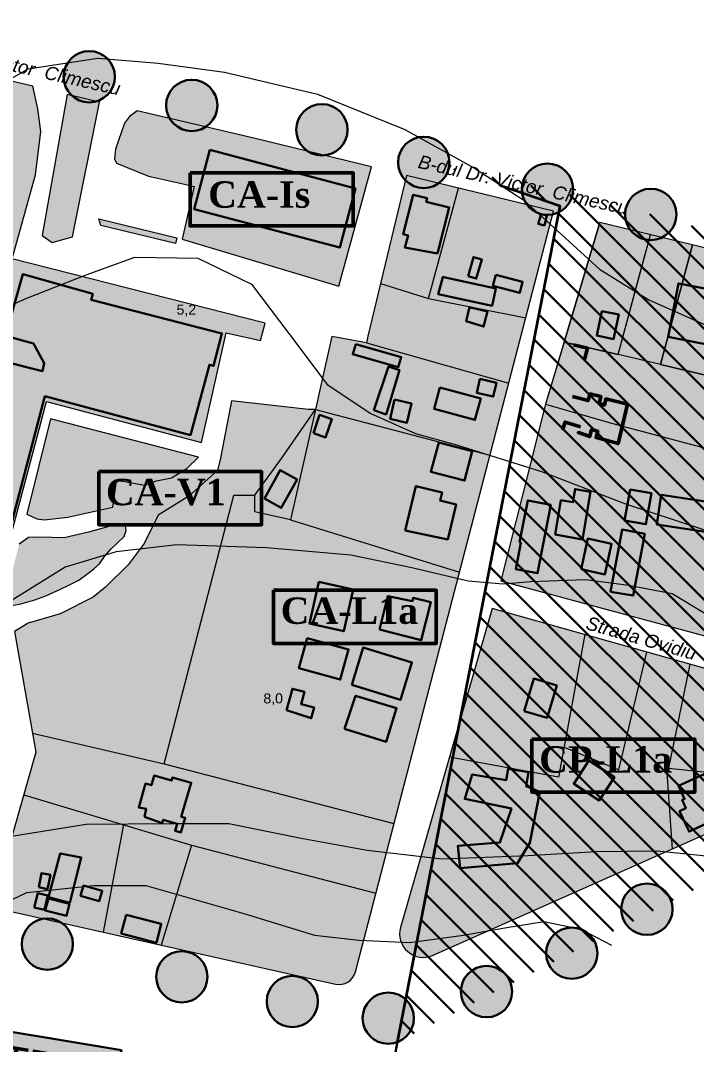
# Model space of a CAD drawing. Header units: metres. Extents: x 788350 to 1587352, y 289212 to 580595.
# Drawn here: x 789042.9 to 789244.3, y 289517.9 to 289823.1 of the extents above; entities that cross this region are included whole.
import ezdxf

# ---------------------------------------------------------------- set-up
doc = ezdxf.new("R2010")
doc.units = ezdxf.units.M
doc.header["$LTSCALE"] = 0.5
doc.linetypes.add('ACAD_ISO02W100', pattern=[15, 12, -3])
doc.layers.get('0').update_dxf_attribs({"linetype": 'CONTINUOUS'})
for name, color, linetype in [('cladiri', 18, 'CONTINUOUS'), ('curbe  de nivelI', 7, 'CONTINUOUS'), ('denumire strazi', 3, 'CONTINUOUS'), ('INDICATOR', 7, 'CONTINUOUS'), ('institutii publice servicii', 20, 'CONTINUOUS'), ('Legenda', 7, 'CONTINUOUS'), ('locuinte si functiuni complementare', 51, 'CONTINUOUS'), ('natura 2000', 7, 'CONTINUOUS'), ('spatii verzi', 90, 'CONTINUOUS'), ('strazi', 7, 'CONTINUOUS'), ('UTR-uri', 7, 'CONTINUOUS')]:
    doc.layers.add(name, color=color, linetype=linetype)
for name, color, linetype, lineweight in [('cote de nivel', 1, 'CONTINUOUS', 211), ('Limite proprietati', 7, 'CONTINUOUS', 5), ('spa_23nov', 233, 'CONTINUOUS', 0)]:
    doc.layers.add(name, color=color, linetype=linetype, lineweight=lineweight)
doc.styles.add('arial', font='arial.ttf')
doc.styles.add('ARIAL_ITALIC', font='ariali.ttf')
doc.styles.add('WMF-Arial0', font='arial.ttf')
doc.styles.add('WMF-Times New Roman1', font='timesbd.ttf')

msp = doc.modelspace()

# ---------------------------------------------------------------- hatches: boundary and pattern name
at = {"lineweight": 80}
for points in [[(789071.03, 289806.36, 1), (789055.75, 289806.36, 1)], [(789101.55, 289797.82, 1), (789086.27, 289797.82, 1)], [(789140.33, 289790.56, 1), (789125.05, 289790.56, 1)], [(789170.67, 289780.83, 1), (789155.39, 289780.83, 1)], [(789207.51, 289772.83, 1), (789192.23, 289772.83, 1)], [(789238.3, 289765.33, 1), (789223.02, 289765.33, 1)], [(789237.14, 289558.25, 1), (789221.87, 289558.25, 1)], [(789058.53, 289547.86, 1), (789043.25, 289547.86, 1)], [(789214.76, 289545.15, 1), (789199.48, 289545.15, 1)], [(789098.6, 289538.12, 1), (789083.32, 289538.12, 1)], [(789189.37, 289533.7, 1), (789174.09, 289533.7, 1)], [(789131.51, 289530.76, 1), (789116.24, 289530.76, 1)], [(789160.1, 289525.78, 1), (789144.82, 289525.78, 1)]]:
    msp.add_hatch(color=1, dxfattribs=at).paths.add_polyline_path(points)
at = {"layer": 'cladiri', "lineweight": 30}
h = msp.add_hatch(color=256, dxfattribs=at)
h.paths.add_polyline_path([(789154.91, 289618.13), (789142.72, 289621.88), (789139.45, 289612), (789151.84, 289608.18)])
h.paths.add_polyline_path([(789127.47, 289623), (789123.9, 289623.96), (789122.18, 289617.55), (789129.49, 289615.15), (789130.35, 289618.35), (789126.5, 289619.38)])
h.paths.add_polyline_path([(789140.62, 289635.68), (789128.28, 289639.07), (789125.82, 289630.1), (789138.15, 289626.71)])
h.paths.add_polyline_path([(789159.52, 289631.82), (789145, 289636.24), (789141.61, 289625.08), (789156.13, 289620.66)])
h.paths.add_polyline_path([(789141.98, 289653.57), (789131.74, 289655.85), (789128.96, 289643.36), (789139.2, 289641.08)])
h.paths.add_polyline_path([(789165.18, 289649.73), (789159.9, 289651.09), (789159.63, 289650.07), (789152.34, 289651.6), (789149.81, 289641.62), (789162.27, 289638.41)])
h.paths.add_polyline_path([(789125.27, 289686.31), (789120.21, 289689.11), (789115.54, 289680.65), (789120.6, 289677.86)])
h.paths.add_polyline_path([(789135.62, 289704.33), (789131.98, 289705.57), (789130.14, 289700.12), (789133.78, 289698.89)])
h.paths.add_polyline_path([(789172.65, 289678.89), (789167.89, 289680.02), (789168.47, 289682.47), (789160.66, 289684.33), (789157.53, 289671.11), (789170.19, 289668.49)])
h.paths.add_polyline_path([(789177.5, 289694.72), (789167.49, 289697.38), (789165.17, 289688.65), (789175.18, 289685.99)])
h.paths.add_polyline_path([(789159.35, 289709.02), (789154.34, 289710.17), (789153.02, 289704.41), (789158.02, 289703.26)])
h.paths.add_polyline_path([(789155.79, 289718.94), (789152.56, 289720.02), (789148.18, 289706.95), (789151.81, 289705.73)])
h.paths.add_polyline_path([(789156.32, 289722.81), (789142.75, 289726.69), (789141.88, 289723.66), (789155.45, 289719.77)])
h.paths.add_polyline_path([(789180, 289710.49), (789167.84, 289713.79), (789166.1, 289707.38), (789178.26, 289704.08)])
h.paths.add_polyline_path([(789184.66, 289715.18), (789179.76, 289716.28), (789178.84, 289712.14), (789183.74, 289711.04)])
h.paths.add_polyline_path([(789181.97, 289736.41), (789176.66, 289737.73), (789175.62, 289733.51), (789180.86, 289731.91)])
h.paths.add_polyline_path([(789184.5, 289743.24), (789168.72, 289746.64), (789167.37, 289741.54), (789183.39, 289738.09)])
h.paths.add_polyline_path([(789192.49, 289745.19), (789184.5, 289747.28), (789183.65, 289744.01), (789191.64, 289741.92)])
h.paths.add_polyline_path([(789199.74, 289764.97), (789197.97, 289765.44), (789197.14, 289762.51), (789198.96, 289762.03)])
h.paths.add_polyline_path([(789180.29, 289751.94), (789177.83, 289752.63), (789176.22, 289746.89), (789178.68, 289746.2)])
h.paths.add_polyline_path([(789170.63, 289767.35), (789163.76, 289769.12), (789164.02, 289770.15), (789159.91, 289771.21), (789156.87, 289759.43), (789158.35, 289759.05), (789157.43, 289755.5), (789167.11, 289753.69)])
h.paths.add_polyline_path([(789142.67, 289773.1), (789099.3, 289784.6), (789094.62, 289766.93), (789137.98, 289755.43)])
h = msp.add_hatch(color=256, dxfattribs=at)
h.paths.add_polyline_path([(788951.86, 289667.33), (788950.32, 289661.43), (788990.68, 289652.04), (788988.99, 289644.76), (788948.33, 289654.22), (788946.63, 289646.91), (789003.47, 289633.68), (789006.01, 289644.57), (788999.35, 289646.12), (789001.59, 289655.76)])
h.paths.add_polyline_path([(789050.16, 289711.14), (789093.53, 289699.49), (789099.18, 289720.5), (789100.41, 289720.17), (789102.92, 289729.84), (789064, 289739.92), (789064.44, 289741.64), (789043.63, 289747.53), (789038.44, 289729.18), (789046.81, 289726.82), (789050, 289720.96), (789049.41, 289718.62), (789037.2, 289721.67), (789019.6, 289659.97), (789035.81, 289656.92)])
h.paths.add_polyline_path([(788959.58, 289596.65), (788949.74, 289598.77), (788946.87, 289585.4), (788954.18, 289583.83), (788954.87, 289587.01), (788957.39, 289586.47)])
h.paths.add_polyline_path([(788951.88, 289602.68), (788951.09, 289599.03), (788958.2, 289597.5), (788958.99, 289601.16)])
h.paths.add_polyline_path([(788979.19, 289586.46), (788979.42, 289587.35), (788974.69, 289588.57), (788975.79, 289592.83), (788972.56, 289593.66), (788970.05, 289583.9), (788972.69, 289582.95), (788973.29, 289581.26), (788983.2, 289578.71), (788985.68, 289588.36), (788982.21, 289589.25), (788981.35, 289585.91)])
h.paths.add_polyline_path([(789000.78, 289584.4), (788986.81, 289587.35), (788985.53, 289581.31), (788986.53, 289581.12), (788985.18, 289574.2), (788995.66, 289572.15), (788996.69, 289577.06), (788999.12, 289576.54)])
h.paths.add_polyline_path([(789031.77, 289589.25), (789030.59, 289589.54), (789031.86, 289594.77), (789027.16, 289596.19), (789026.6, 289594.34), (789023.27, 289595.36), (789020.01, 289584.7), (789022.66, 289583.89), (789022.34, 289582.87), (789027.63, 289581.25), (789029.16, 289586.26), (789030.91, 289585.73)])
h.paths.add_polyline_path([(789024.67, 289574.15), (789014.52, 289576.83), (789013.77, 289573.54), (789011.93, 289573.94), (789010.93, 289569.3), (789016.01, 289567.71), (789015.61, 289566.12), (789019.01, 289565.36), (789019.32, 289566.79), (789024.55, 289565.62), (789026.01, 289569.62), (789023.64, 289570.25)])
h.paths.add_polyline_path([(789051.08, 289562.3), (789048.02, 289563.04), (789047, 289558.81), (789050.06, 289558.07)])
h.paths.add_polyline_path([(789051.79, 289568.49), (789049.19, 289569.02), (789048.33, 289564.78), (789050.93, 289564.25)])
h.paths.add_polyline_path([(789057.49, 289559.84), (789051.21, 289561.45), (789050.28, 289557.86), (789056.57, 289556.24)])
h.paths.add_polyline_path([(789061.01, 289573.67), (789054.72, 289574.89), (789051.28, 289561.82), (789057.55, 289560.17)])
h.paths.add_polyline_path([(789061.68, 289565.29), (789060.82, 289562.2), (789066.38, 289560.66), (789067.24, 289563.74)])
h.paths.add_polyline_path([(789084.85, 289553.89), (789074.4, 289556.63), (789072.93, 289551.03), (789083.38, 289548.28)])
h.paths.add_polyline_path([(789093.76, 289595.94), (789088.2, 289597.56), (789087.92, 289596.61), (789082.75, 289598.11), (789081.9, 289595.19), (789080.17, 289595.69), (789078.11, 289588.6), (789080.31, 289588.13), (789079.82, 289585.82), (789085.13, 289583.94), (789085.42, 289584.94), (789089.56, 289583.74), (789088.95, 289581.66), (789090.71, 289581.15), (789091.97, 289585.49), (789090.81, 289585.83)])
at = {"layer": 'cladiri', "linetype": 'ByBlock', "lineweight": 30}
for points in [[(789252.02, 289742.22), (789238.91, 289744.77), (789235.83, 289728.84), (789248.94, 289726.3)], [(789221.11, 289735.49), (789216.06, 289736.54), (789214.54, 289729.22), (789219.59, 289728.17)], [(789211.78, 289725.5), (789207.64, 289726.5), (789206.8, 289723), (789210.94, 289722.11)], [(789223.73, 289708.75), (789217.31, 289710.33), (789216.84, 289708.52), (789215.26, 289709.01), (789215.79, 289711.05), (789212.52, 289711.84), (789211.99, 289709.86), (789207.38, 289711.08), (789207.9, 289713.09), (789207.09, 289713.31), (789203.3, 289714.17), (789200.1, 289702.66), (789204.42, 289701.43), (789205.13, 289703.42), (789209.68, 289702.03), (789209.09, 289700.33), (789212.48, 289699.14), (789213.01, 289701.18), (789214.88, 289700.7), (789214.34, 289698.83), (789220.94, 289697.02)]]:
    msp.add_hatch(color=0, dxfattribs=at).paths.add_polyline_path(points)
h = msp.add_hatch(color=0, dxfattribs=at)
h.paths.add_polyline_path([(789200.86, 289678.75), (789194.01, 289680.08), (789191.59, 289667.67), (789191.96, 289667.44), (789190.44, 289659.64), (789196.89, 289658.38)])
h.paths.add_polyline_path([(789212.75, 289682.68), (789208.13, 289683.48), (789207.45, 289679.54), (789203.9, 289680.15), (789202.13, 289669.89), (789210.3, 289668.48)])
h.paths.add_polyline_path([(789218.99, 289667.2), (789211.92, 289668.76), (789209.9, 289659.58), (789216.98, 289658.03)])
h.paths.add_polyline_path([(789228.84, 289670.12), (789222.09, 289671.38), (789218.64, 289652.89), (789225.41, 289651.74)])
h.paths.add_polyline_path([(789230.83, 289682.28), (789224.47, 289683.38), (789222.87, 289674.09), (789229.22, 289672.99)])
h.paths.add_polyline_path([(789250.25, 289679.3), (789233.77, 289681.71), (789232.48, 289672.89), (789248.96, 289670.47)])
h = msp.add_hatch(color=0, dxfattribs=at)
h.dxf.hatch_style = 1
h.paths.add_polyline_path([(789202.66, 289624.93), (789195.78, 289626.98), (789192.9, 289617.31), (789199.77, 289615.25)])
h = msp.add_hatch(color=0, dxfattribs=at)
h.paths.add_polyline_path([(789197.65, 289593.26), (789193.56, 289594.92), (789194.23, 289599.13), (789188.13, 289600.1), (789187.6, 289596.76), (789177.44, 289598.38), (789175.24, 289591.15), (789189.12, 289588.25), (789185.74, 289578.11), (789173.15, 289577.14), (789173.85, 289570.47), (789190.96, 289571.98), (789194.66, 289578)])
h.paths.add_polyline_path([(789219.81, 289597.6), (789212.23, 289602.55), (789207.72, 289595.64), (789215.3, 289590.7)])
h.paths.add_polyline_path([(789250.91, 289589.14), (789246.54, 289598.53), (789238.96, 289595.01), (789240.75, 289591.15), (789240.02, 289590.81), (789241.14, 289588.4), (789239.23, 289587.51), (789242.08, 289581.38), (789248.39, 289584.31), (789247, 289587.32)])
h.paths.add_polyline_path([(789265.55, 289601.71), (789257.98, 289597.96), (789261.78, 289590.27), (789269.35, 289594.01)])
h.paths.add_polyline_path([(789253.67, 289617.35), (789247.81, 289617.99), (789246.66, 289607.41), (789252.52, 289606.77)])
h.paths.add_polyline_path([(789269.47, 289620.02), (789258.57, 289620.88), (789257.49, 289607.13), (789268.39, 289606.28)])
h.paths.add_polyline_path([(789281.54, 289618.21), (789272.77, 289618.96), (789271.65, 289605.71), (789280.42, 289604.97)])
at = {"layer": 'institutii publice servicii', "lineweight": 30}
h = msp.add_hatch(color=256, dxfattribs=at)
h.paths.add_polyline_path([(789147.48, 289779.5), (789112.37, 289788.05), (789077.69, 289796.2), (789075.33, 289794.54), (789073.89, 289792.49), (789071.23, 289784.82), (789070.92, 289781.93), (789071.53, 289780.56), (789081.03, 289776.76), (789091.75, 289774.33), (789092.95, 289774.06), (789094.62, 289773.68), (789091.05, 289757.92), (789137.69, 289743.97)])
h.paths.add_polyline_path([(789104.17, 289730.05), (789114.43, 289727.76), (789115.75, 289732.95), (789040.4, 289752.13), (789040.54, 289749.33), (789018.85, 289665.32), (789017.56, 289659.02), (789036.12, 289655.28), (789050.68, 289709.58), (789096.84, 289697.33)])
h.paths.add_polyline_path([(789006.86, 289660.4), (789005.03, 289664.15), (789004.28, 289667.99), (789003.44, 289671.4), (789003.44, 289674.32), (789003.36, 289679.4), (789007.78, 289679.4), (789008.13, 289673.85), (789010.62, 289661.14), (789010.98, 289659.95), (789011.75, 289658.77), (789012.93, 289656.87), (789013.94, 289655.16), (789015.18, 289653.5), (789016.78, 289651.84), (789018.79, 289650.36), (789021.16, 289649), (789023.83, 289648), (789026.44, 289647.64), (789029.22, 289647.4), (789031.59, 289647.64), (789035.08, 289647.94), (789038.81, 289648.47), (789042.96, 289649.24), (789047.17, 289650.48), (789050.42, 289651.61), (789054.81, 289653.62), (789057.53, 289654.92), (789060.31, 289656.34), (789062.92, 289658.35), (789064.76, 289659.66), (789066.42, 289661.2), (789067.96, 289663.33), (789069.85, 289665.52), (789071.69, 289667.35), (789073.76, 289669.3), (789074.41, 289671.08), (789074.23, 289672.56), (789073.58, 289673.09), (789070.62, 289672.68), (789066.71, 289671.61), (789063.16, 289670.67), (789055.93, 289668.95), (789048.53, 289669.13), (789045.27, 289669.01), (789042.51, 289667.08), (789039.33, 289654.41), (789036.12, 289655.28), (789017.56, 289659.02), (789018.85, 289665.32), (789013.16, 289675.53), (789011.54, 289694.72), (789007.02, 289718.11), (789028.11, 289713.78), (789031.9, 289732.22), (789015, 289735.69), (789031.23, 289798.34), (789005.67, 289804.19), (788992.84, 289748.12), (788950.7, 289757.77), (788922.27, 289763.96), (788915.47, 289762.6), (788912.06, 289760.41), (788907.16, 289734.67), (788937.83, 289728.17), (788926.77, 289675.98), (788927.35, 289674.06), (788931.77, 289673.29), (788935.72, 289674.73), (788946.63, 289720.58), (788949.76, 289719.89), (788939.91, 289675.14), (788951.66, 289672.34), (788945.57, 289646.87), (789013.51, 289630.68), (789021.46, 289633.13), (789025.12, 289634.21), (789027.79, 289636.04), (789029.21, 289639.88), (789027.96, 289641.63), (789023.21, 289643.21), (789015.53, 289648.07), (789013.03, 289650.24), (789011.36, 289651.99), (789009.53, 289654.07), (789008.19, 289657.16)])
at = {"layer": 'Legenda', "linetype": 'ByBlock', "lineweight": 50}
for color, points in [(10, [(789093.44, 289777.75), (789093.44, 289761.92), (789141.96, 289761.92), (789141.96, 289777.75)]), (70, [(789066.19, 289688.66), (789066.19, 289672.83), (789114.71, 289672.83), (789114.71, 289688.66)]), (51, [(789142.51, 289653.3), (789118.25, 289653.3), (789118.25, 289637.47), (789142.51, 289637.47)]), (51, [(789166.77, 289653.3), (789142.51, 289653.3), (789142.51, 289637.47), (789166.77, 289637.47)]), (51, [(789219.5, 289608.97), (789195.24, 289608.97), (789195.24, 289593.14), (789219.5, 289593.14)]), (51, [(789219.5, 289608.97), (789195.24, 289608.97), (789195.24, 289593.14), (789219.5, 289593.14)]), (51, [(789243.76, 289608.97), (789219.5, 289608.97), (789219.5, 289593.14), (789243.76, 289593.14)]), (51, [(789243.76, 289608.97), (789219.5, 289608.97), (789219.5, 289593.14), (789243.76, 289593.14)])]:
    msp.add_hatch(color=color, dxfattribs=at).paths.add_polyline_path(points)
at = {"layer": 'locuinte si functiuni complementare', "lineweight": 30}
h = msp.add_hatch(color=256, dxfattribs=at)
h.paths.add_polyline_path([(789173.39, 289773.19), (789157.86, 289776.97), (789150.13, 289744.69), (789164.49, 289740.28)])
h.paths.add_polyline_path([(789201.66, 289766.31), (789173.39, 289773.19), (789164.49, 289740.28), (789193.39, 289734.54)])
h.paths.add_polyline_path([(789193.39, 289734.54), (789164.49, 289740.28), (789150.13, 289744.69), (789146.39, 289729.07), (789145.94, 289727.03), (789188.33, 289715.08)])
h.paths.add_polyline_path([(789188.33, 289715.08), (789145.94, 289727.03), (789135.69, 289728.92), (789132.08, 289713.03), (789130.74, 289707.14), (789182.74, 289693.61)])
h.paths.add_polyline_path([(789182.74, 289693.61), (789130.74, 289707.14), (789123.29, 289674.29), (789173.65, 289658.68)])
h.paths.add_polyline_path([(789173.65, 289658.68), (789123.29, 289674.29), (789112.72, 289676.69), (789112.72, 289681.61), (789106.45, 289681.61), (789085.73, 289601.57), (789154.16, 289583.77)])
h.paths.add_polyline_path([(789148.78, 289563.08), (789093.84, 289577.38), (789084.76, 289547.55), (789136.73, 289535.94, 0.40408), (789142.66, 289539.56)])
h.paths.add_polyline_path([(789093.84, 289577.38), (789073.55, 289583.46), (789067.48, 289551.41), (789084.76, 289547.55)])
h.paths.add_polyline_path([(789073.55, 289583.46), (789043.85, 289592.37), (789034.25, 289558.84), (789067.48, 289551.41)])
h.paths.add_polyline_path([(789085.73, 289601.57), (789046.47, 289610.77), (789047.48, 289605.05), (789043.85, 289592.37), (789093.84, 289577.38), (789148.78, 289563.08), (789154.16, 289583.77)])
h = msp.add_hatch(color=256, dxfattribs=at)
h.paths.add_polyline_path([(789385.06, 289728.76), (789359.27, 289732.34), (789315.16, 289740.6), (789278.86, 289748.33), (789281.81, 289737.63), (789374.44, 289622.18), (789426.34, 289652.19)])
h.paths.add_polyline_path([(789316.39, 289675.36), (789302.9, 289624.61), (789353.38, 289611.01), (789364.32, 289615.62)])
h.paths.add_polyline_path([(789309.4, 289684.08), (789266.97, 289736.96), (789259.4, 289708.03), (789254.05, 289709.43), (789254.88, 289712.69), (789255.43, 289715.36), (789250.3, 289716.6), (789233.55, 289720.59), (789243.09, 289756.22), (789215.47, 289762.94), (789199.32, 289708.77), (789185.97, 289656.1), (789294.21, 289626.95)])
h.paths.add_polyline_path([(789266.97, 289736.96), (789259.22, 289746.62), (789253.51, 289753.74), (789251.66, 289754.13), (789243.09, 289756.22), (789233.55, 289720.59), (789250.3, 289716.6), (789255.43, 289715.36), (789254.88, 289712.69), (789254.05, 289709.43), (789259.4, 289708.03)], flags=16)
h.paths.add_polyline_path([(789297.2, 289602.95, 0.702241), (789296.26, 289616.08), (789183.45, 289647.85), (789156.11, 289552.84, 0.637122), (789165.68, 289544.51)])
msp.add_hatch(color=256, dxfattribs=at).paths.add_polyline_path([(789130.74, 289707.14), (789120.65, 289692.57), (789112.72, 289681.62), (789112.72, 289676.69), (789123.29, 289674.29)])
at = {"layer": 'natura 2000', "lineweight": 30}
h = msp.add_hatch(dxfattribs=at)
h.set_pattern_fill('ANSI31', color=102, scale=2, angle=270, style=0)
h.paths.add_polyline_path([(789199.87, 289772.83), (789169.43, 289779.44), (789203.63, 289767.83), (789155.21, 289518.65), (789426.31, 289657.85), (789424.99, 289660.51), (789414.25, 289683.17), (789402.37, 289707.88), (789390.98, 289731.58), (789359.66, 289737.94), (789327.43, 289742.79), (789296.16, 289749.08), (789262.71, 289756.35), (789230.66, 289765.33)])
at = {"layer": 'spatii verzi', "lineweight": 30}
for points in [[(789040.54, 289749.33), (789040.4, 289752.13), (789047.35, 289777.09), (789048.91, 289789.99), (789048.06, 289796.79), (789046.61, 289803.5), (789013.1, 289811.37), (788965.65, 289823.13), (788950.7, 289757.77), (788992.84, 289748.12), (789005.67, 289804.19), (789031.23, 289798.34), (789015, 289735.69), (789031.9, 289732.22), (789028.11, 289713.78), (789007.02, 289718.11), (789011.54, 289694.72), (789013.16, 289675.53), (789018.85, 289665.32)], [(789106.45, 289681.61), (789112.71, 289681.61), (789120.65, 289692.57), (789130.74, 289707.14), (789128.67, 289707.14), (789105.76, 289709.78), (789102.53, 289692.64), (789101.61, 289688.96), (789093.08, 289681.33), (789083.87, 289675.7), (789079.73, 289667.3), (789075, 289660.92), (789068.21, 289654.24), (789064.52, 289651.25), (789054.73, 289646.3), (789045.18, 289643.54), (789041.15, 289641.01), (789046.47, 289610.77), (789085.73, 289601.57)], [(789092.5, 289689.57), (789095.91, 289692.98), (789051.86, 289704.37), (789044.76, 289676.04), (789047.77, 289674.56), (789049.95, 289674.3), (789056.99, 289675.07), (789070.4, 289678.04), (789071.5, 289685.95), (789072.93, 289685.95), (789079.86, 289684.63), (789083.38, 289685.95), (789087.88, 289686.83)]]:
    msp.add_hatch(color=256, dxfattribs=at).paths.add_polyline_path(points)
h = msp.add_hatch(color=256, dxfattribs=at)
h.paths.add_polyline_path([(789089.49, 289758.39), (789066.26, 289764.05), (789066.8, 289762.05), (789089.06, 289756.62)])
h.paths.add_polyline_path([(789066.46, 289798.83), (789056.76, 289801.11), (789049.33, 289759.08), (789052.31, 289756.95), (789058.41, 289758.65)])
at = {"layer": 'UTR-uri', "lineweight": 30}
msp.add_hatch(color=255, dxfattribs=at).paths.add_polyline_path([(789070.05, 289498.65), (789072.98, 289516.24), (789020.95, 289524.9), (789018.02, 289507.31)])

# ---------------------------------------------------------------- linework, layer by layer
at = {"color": 1, "linetype": 'ByBlock', "lineweight": 30}
for centre in [(789063.39, 289806.36), (789093.91, 289797.82), (789132.69, 289790.56), (789163.03, 289780.83), (789199.87, 289772.83), (789230.66, 289765.33), (789229.51, 289558.25), (789050.89, 289547.86), (789207.12, 289545.15), (789090.96, 289538.12), (789181.73, 289533.7), (789123.88, 289530.76), (789152.46, 289525.78)]:
    msp.add_circle(centre, 7.64, dxfattribs=at)
at = {"layer": 'cladiri', "color": 0, "linetype": 'Continuous', "lineweight": 50}
for p, q in [((789207.64, 289726.5), (789211.78, 289725.5)), ((789207.64, 289726.5), (789211.78, 289725.5)), ((789211.78, 289725.5), (789210.94, 289722.11))]:
    msp.add_line(p, q, dxfattribs=at)
at = {"layer": 'cladiri', "lineweight": 30}
for points in [[(789099.3, 289784.6), (789142.67, 289773.1), (789137.98, 289755.43), (789094.62, 289766.93), (789099.3, 289784.6)], [(789167.11, 289753.69), (789170.63, 289767.35), (789163.76, 289769.12), (789164.02, 289770.15), (789159.91, 289771.21), (789156.87, 289759.43), (789158.35, 289759.05), (789157.43, 289755.5), (789167.11, 289753.69)], [(789199.74, 289764.97), (789198.96, 289762.03), (789197.14, 289762.51), (789197.97, 289765.44), (789199.74, 289764.97)], [(789176.22, 289746.89), (789177.83, 289752.63), (789180.29, 289751.94), (789178.68, 289746.2), (789176.22, 289746.89)], [(789093.53, 289699.49), (789099.18, 289720.5), (789100.41, 289720.17), (789102.92, 289729.84), (789064, 289739.92), (789064.44, 289741.64), (789043.63, 289747.53), (789038.44, 289729.18), (789046.81, 289726.82), (789050, 289720.96), (789049.41, 289718.62), (789037.2, 289721.67), (789019.6, 289659.97), (789035.81, 289656.92), (789050.16, 289711.14), (789093.53, 289699.49)], [(789168.48, 289746.69), (789184.5, 289743.24), (789183.39, 289738.09), (789167.37, 289741.54), (789168.72, 289746.64)], [(789184.5, 289747.28), (789192.49, 289745.19), (789191.64, 289741.92), (789183.65, 289744.01), (789184.5, 289747.28)], [(789176.66, 289737.73), (789181.97, 289736.41), (789180.86, 289731.91), (789175.62, 289733.51), (789176.66, 289737.73)], [(789142.75, 289726.69), (789156.32, 289722.81), (789155.45, 289719.77), (789141.88, 289723.66), (789142.75, 289726.69)], [(789148.18, 289706.95), (789152.56, 289720.02), (789155.79, 289718.94), (789151.81, 289705.73), (789148.18, 289706.95)], [(789179.76, 289716.28), (789184.66, 289715.18), (789183.74, 289711.04), (789178.84, 289712.14), (789179.76, 289716.28)], [(789167.84, 289713.79), (789180, 289710.49), (789178.26, 289704.08), (789166.1, 289707.38), (789167.84, 289713.79)], [(789154.34, 289710.17), (789153.02, 289704.41), (789158.02, 289703.26), (789159.35, 289709.02), (789154.34, 289710.17)], [(789130.14, 289700.12), (789131.98, 289705.57), (789135.62, 289704.33), (789133.78, 289698.89), (789130.14, 289700.12)], [(789167.49, 289697.38), (789177.5, 289694.72), (789175.18, 289685.99), (789165.17, 289688.65), (789167.49, 289697.38)], [(789115.54, 289680.65), (789120.21, 289689.11), (789125.27, 289686.31), (789120.6, 289677.86), (789115.54, 289680.65)], [(789157.53, 289671.11), (789160.66, 289684.33), (789168.47, 289682.47), (789167.89, 289680.02), (789172.65, 289678.89), (789170.19, 289668.49), (789157.53, 289671.11)], [(789131.74, 289655.85), (789141.98, 289653.57), (789139.2, 289641.08), (789128.96, 289643.36), (789131.74, 289655.85)], [(789149.81, 289641.62), (789162.27, 289638.41), (789165.18, 289649.73), (789159.9, 289651.09), (789159.63, 289650.07), (789152.34, 289651.6), (789149.81, 289641.62)], [(789128.28, 289639.07), (789140.62, 289635.68), (789138.15, 289626.71), (789125.82, 289630.1), (789128.28, 289639.07)], [(789141.61, 289625.08), (789145, 289636.24), (789159.52, 289631.82), (789156.13, 289620.66), (789141.61, 289625.08)], [(789122.18, 289617.55), (789123.9, 289623.96), (789127.47, 289623), (789126.5, 289619.38), (789130.35, 289618.35), (789129.49, 289615.15), (789122.18, 289617.55)], [(789139.45, 289612), (789151.84, 289608.18), (789154.91, 289618.13), (789142.72, 289621.88), (789139.45, 289612)], [(789079.82, 289585.82), (789080.31, 289588.13), (789078.11, 289588.6), (789080.17, 289595.69), (789081.9, 289595.19), (789082.75, 289598.11), (789087.92, 289596.61), (789088.2, 289597.56), (789093.76, 289595.94), (789090.81, 289585.83), (789091.97, 289585.49), (789090.71, 289581.15), (789088.95, 289581.66), (789089.56, 289583.74), (789085.42, 289584.94), (789085.13, 289583.94), (789079.82, 289585.82)], [(789051.28, 289561.82), (789054.72, 289574.89), (789061.01, 289573.67), (789057.55, 289560.17), (789051.28, 289561.82)], [(789048.33, 289564.78), (789049.19, 289569.02), (789051.79, 289568.49), (789050.93, 289564.25), (789048.33, 289564.78)], [(789060.82, 289562.2), (789066.38, 289560.66), (789067.24, 289563.74), (789061.68, 289565.29), (789060.82, 289562.2)], [(789047, 289558.81), (789048.02, 289563.04), (789051.08, 289562.3), (789050.06, 289558.07), (789047, 289558.81)], [(789051.21, 289561.45), (789057.49, 289559.84), (789056.57, 289556.24), (789050.28, 289557.86), (789051.21, 289561.45)], [(789074.4, 289556.63), (789084.85, 289553.89), (789083.38, 289548.28), (789072.93, 289551.03), (789074.4, 289556.63)]]:
    msp.add_lwpolyline(points, dxfattribs=at)
at = {"layer": 'cladiri', "color": 0, "linetype": 'ByBlock', "lineweight": 30}
for points in [[(789235.83, 289728.84), (789238.91, 289744.77), (789252.02, 289742.22), (789248.94, 289726.3), (789235.83, 289728.84)], [(789216.06, 289736.54), (789221.11, 289735.49), (789219.59, 289728.17), (789214.54, 289729.22), (789216.06, 289736.54)], [(789202.13, 289669.89), (789203.9, 289680.15), (789207.45, 289679.54), (789208.13, 289683.48), (789212.75, 289682.68), (789210.3, 289668.48), (789202.13, 289669.89)], [(789224.47, 289683.38), (789222.87, 289674.09), (789229.22, 289672.99), (789230.83, 289682.28), (789224.47, 289683.38)], [(789233.77, 289681.71), (789232.48, 289672.89), (789248.96, 289670.47), (789250.25, 289679.3), (789233.77, 289681.71)], [(789191.59, 289667.67), (789194.01, 289680.08), (789200.86, 289678.75), (789196.89, 289658.38), (789190.44, 289659.64), (789191.96, 289667.44), (789191.59, 289667.67)], [(789218.64, 289652.89), (789222.09, 289671.38), (789228.84, 289670.12), (789225.41, 289651.74), (789218.64, 289652.89)], [(789209.9, 289659.58), (789211.92, 289668.76), (789218.99, 289667.2), (789216.98, 289658.03), (789209.9, 289659.58)], [(789192.9, 289617.31), (789195.78, 289626.98), (789202.66, 289624.93), (789199.77, 289615.25), (789192.9, 289617.31)], [(789212.23, 289602.55), (789207.72, 289595.64), (789215.3, 289590.7), (789219.81, 289597.6), (789212.23, 289602.55)], [(789173.85, 289570.47), (789190.96, 289571.98), (789194.66, 289578), (789197.65, 289593.26), (789193.56, 289594.92), (789194.23, 289599.13), (789188.13, 289600.1), (789187.6, 289596.76), (789177.44, 289598.38), (789175.24, 289591.15), (789189.12, 289588.25), (789185.74, 289578.11), (789173.15, 289577.14), (789173.85, 289570.47)], [(789238.96, 289595.01), (789246.54, 289598.53), (789250.91, 289589.14), (789247, 289587.32), (789248.39, 289584.31), (789242.08, 289581.38), (789239.23, 289587.51), (789241.14, 289588.4), (789240.02, 289590.81), (789240.75, 289591.15), (789238.96, 289595.01)]]:
    msp.add_lwpolyline(points, dxfattribs=at)
at = {"layer": 'cladiri', "color": 0, "linetype": 'Continuous', "lineweight": 50}
for points in [[(789207.38, 289711.08), (789211.99, 289709.86), (789212.52, 289711.84), (789215.79, 289711.05), (789215.26, 289709.01), (789216.84, 289708.52), (789217.31, 289710.33), (789223.73, 289708.75), (789220.94, 289697.02), (789214.34, 289698.83), (789214.88, 289700.7), (789213.01, 289701.18), (789212.48, 289699.14), (789209.09, 289700.33), (789212.48, 289699.14), (789213.01, 289701.18), (789214.88, 289700.7), (789214.34, 289698.83), (789220.94, 289697.02), (789223.73, 289708.75), (789217.31, 289710.33), (789216.84, 289708.52), (789215.26, 289709.01), (789215.79, 289711.05), (789212.52, 289711.84), (789211.99, 289709.86)], [(789209.68, 289702.03), (789205.13, 289703.42), (789204.42, 289701.43), (789205.13, 289703.42)]]:
    msp.add_lwpolyline(points, close=True, dxfattribs=at)
at = {"layer": 'curbe  de nivelI', "color": 21, "lineweight": 5}
for points in [[(788897.32, 289794.11), (788908.83, 289783.76), (788923.39, 289774.38), (788938.54, 289767.86), (788951.76, 289770.35), (788967.68, 289777.82), (788983.78, 289785.3), (789007.93, 289793.34), (789030.64, 289800.44), (789045.21, 289808.68), (789065.91, 289811.93), (789083.93, 289810.4), (789103.67, 289807.72), (789131.35, 289801.18), (789157.42, 289790.64), (789178.12, 289779.15), (789192.88, 289769.57), (789215.36, 289749.04), (789230.12, 289739.84), (789251.79, 289730.26)], [(788897.21, 289689.03), (788912.81, 289688.09), (788929.17, 289689.03), (788947.59, 289692.6), (788985.14, 289706.51), (788998.3, 289716.28), (789025.19, 289731.87), (789044.78, 289740.4), (789062.45, 289747.35), (789076.93, 289752.61), (789095.73, 289752.24), (789111.71, 289744.53), (789122.8, 289729.88), (789134.27, 289714.65), (789147.25, 289706.01), (789160.6, 289700), (789172.82, 289696.61), (789198.12, 289688.66), (789223.13, 289679.07), (789245.5, 289671.74), (789259.98, 289666.29), (789271.64, 289657.46), (789280.66, 289646.94), (789294.62, 289628.51)], [(788897.21, 289689.03), (788912.81, 289688.09), (788929.17, 289689.03), (788947.59, 289692.6), (788985.14, 289706.51), (788998.3, 289716.28), (789025.19, 289731.87), (789044.78, 289740.4), (789062.45, 289747.35), (789076.93, 289752.61), (789095.73, 289752.24), (789111.71, 289744.53), (789122.8, 289729.88), (789134.27, 289714.65), (789147.25, 289706.01), (789160.6, 289700), (789172.82, 289696.61), (789198.12, 289688.66), (789223.13, 289679.07), (789245.5, 289671.74), (789259.98, 289666.29), (789271.64, 289657.46), (789280.66, 289646.94), (789294.62, 289628.51)], [(789290.48, 289588.51), (789286.95, 289594.35), (789272.29, 289615.29), (789259.72, 289633.43), (789246.81, 289646.34), (789237.03, 289652.27), (789224.11, 289654.71), (789211.2, 289656.46), (789194.96, 289655.86), (789186.73, 289655.18), (789176.27, 289656.04), (789159.48, 289659.98), (789141.3, 289663.75), (789116.18, 289665.98), (789089.44, 289666.83), (789071.44, 289664.78), (789056.18, 289660.15), (789040.41, 289650.38), (789027.38, 289639.42), (789015.56, 289630.34), (788953.36, 289577.1)], [(789290.48, 289588.51), (789286.95, 289594.35), (789272.29, 289615.29), (789259.72, 289633.43), (789246.81, 289646.34), (789237.03, 289652.27), (789224.11, 289654.71), (789211.2, 289656.46), (789194.96, 289655.86), (789186.73, 289655.18), (789176.27, 289656.04), (789159.48, 289659.98), (789141.3, 289663.75), (789116.18, 289665.98), (789089.44, 289666.83), (789071.44, 289664.78), (789056.18, 289660.15), (789040.41, 289650.38), (789027.38, 289639.42), (789015.56, 289630.34), (788953.36, 289577.1)], [(789001.81, 289560.01), (789014.28, 289568.71), (789026.35, 289575.44), (789040.2, 289579.99), (789062.44, 289583.57), (789087.37, 289583.76), (789104.98, 289583.76), (789126.55, 289579.41), (789146.14, 289575.85), (789168.43, 289573.27), (789194.16, 289574.26), (789214.34, 289575.45), (789232.54, 289575.65), (789248.18, 289574.06), (789262.42, 289568.72)], [(789001.81, 289560.01), (789014.28, 289568.71), (789026.35, 289575.44), (789040.2, 289579.99), (789062.44, 289583.57), (789087.37, 289583.76), (789104.98, 289583.76), (789126.55, 289579.41), (789146.14, 289575.85), (789168.43, 289573.27), (789194.16, 289574.26), (789214.34, 289575.45), (789232.54, 289575.65), (789248.18, 289574.06), (789262.42, 289568.72)], [(789012.18, 289544.34), (789023.63, 289553.2), (789044.8, 289563.26), (789064.76, 289565.29), (789080.28, 289565.29), (789109.47, 289556.98), (789130.53, 289550.52), (789143.64, 289549.04), (789158.79, 289548.3), (789174.87, 289550.52), (789187.15, 289552.73), (789198.79, 289554.58), (789209.87, 289552.36), (789218.93, 289547.56)], [(789012.18, 289544.34), (789023.63, 289553.2), (789044.8, 289563.26), (789064.76, 289565.29), (789080.28, 289565.29), (789109.47, 289556.98), (789130.53, 289550.52), (789143.64, 289549.04), (789158.79, 289548.3), (789174.87, 289550.52), (789187.15, 289552.73), (789198.79, 289554.58), (789209.87, 289552.36), (789218.93, 289547.56)]]:
    msp.add_lwpolyline(points, dxfattribs=at)
at = {"layer": 'Legenda', "color": 0, "linetype": 'ByBlock', "lineweight": 50}
for points in [[(789093.44, 289777.75), (789141.96, 289777.75), (789141.96, 289761.92), (789093.44, 289761.92), (789093.44, 289777.75)], [(789066.19, 289688.66), (789114.71, 289688.66), (789114.71, 289672.83), (789066.19, 289672.83), (789066.19, 289688.66)], [(789118.25, 289653.3), (789166.77, 289653.3), (789166.77, 289637.47), (789118.25, 289637.47), (789118.25, 289653.3)], [(789195.24, 289608.97), (789243.76, 289608.97), (789243.76, 289593.14), (789195.24, 289593.14), (789195.24, 289608.97)], [(789195.24, 289608.97), (789243.76, 289608.97), (789243.76, 289593.14), (789195.24, 289593.14), (789195.24, 289608.97)]]:
    msp.add_lwpolyline(points, dxfattribs=at)
at = {"layer": 'Limite proprietati', "color": 0, "linetype": 'ByBlock', "lineweight": 5}
for p, q in [((789220.99, 289723.54), (789230.56, 289759.27)), ((789204.84, 289727.29), (789220.99, 289723.54))]:
    msp.add_line(p, q, dxfattribs=at)
at = {"layer": 'Limite proprietati', "lineweight": 5}
for points in [[(789164.49, 289740.28), (789173.39, 289773.19)], [(789150.13, 289744.69), (789164.49, 289740.28), (789193.39, 289734.54)], [(789145.94, 289727.03), (789188.33, 289715.08)], [(789046.47, 289610.77), (789085.73, 289601.57), (789106.45, 289681.61), (789112.71, 289681.61), (789120.65, 289692.57), (789130.74, 289707.14), (789123.29, 289674.29), (789112.72, 289676.69), (789112.72, 289681.61)], [(789130.74, 289707.14), (789182.74, 289693.61)], [(789123.29, 289674.29), (789173.65, 289658.68)], [(789211.01, 289640.09), (789203.18, 289597.62), (789170.72, 289603.6)], [(789204.83, 289606.55), (789221.17, 289599.82), (789229.44, 289634.9)], [(789235.99, 289600.28), (789242.38, 289631.26)], [(789085.73, 289601.57), (789154.16, 289583.77)], [(789235.32, 289600.35), (789236.99, 289576.19)], [(789235.99, 289600.28), (789252.89, 289598.53), (789255.03, 289584.21)], [(789043.85, 289592.37), (789093.84, 289577.38), (789148.78, 289563.08)], [(789073.55, 289583.46), (789067.48, 289551.41)], [(789093.84, 289577.38), (789084.76, 289547.55)]]:
    msp.add_lwpolyline(points, dxfattribs=at)
at = {"layer": 'Limite proprietati', "color": 0, "linetype": 'ByBlock', "lineweight": 5}
msp.add_lwpolyline([(789204.84, 289727.29), (789215.47, 289762.94), (789204.84, 289727.29), (789220.99, 289723.54), (789229.02, 289753.49), (789229.02, 289753.49), (789229.02, 289753.49)], dxfattribs=at)
msp.add_lwpolyline([(789254.05, 289709.43), (789254.88, 289712.69), (789255.43, 289715.36), (789250.3, 289716.6), (789233.55, 289720.59), (789223.9, 289722.84), (789220.99, 289723.54), (789204.84, 289727.29), (789199.32, 289708.77), (789218.95, 289703.11), (789250.32, 289694.8), (789254.05, 289709.43)], close=True, dxfattribs=at)
msp.add_lwpolyline([(789254.05, 289709.43), (789254.88, 289712.69), (789255.43, 289715.36), (789250.3, 289716.6), (789233.55, 289720.59), (789223.9, 289722.84), (789220.99, 289723.54), (789204.84, 289727.29), (789199.32, 289708.77), (789218.95, 289703.11), (789250.32, 289694.8), (789254.05, 289709.43)], close=True, dxfattribs=at)
at = {"layer": 'natura 2000', "color": 102, "lineweight": 35, "flags": 128}
msp.add_lwpolyline([(789155.21, 289518.65), (789203.63, 289767.83), (789185.99, 289773.82)], dxfattribs=at)
at = {"layer": 'spa_23nov', "color": 114, "linetype": 'ACAD_ISO02W100', "lineweight": 30, "flags": 128}
msp.add_lwpolyline([(789129.88, 289388.35), (789203.63, 289767.83), (789185.99, 289773.82)], dxfattribs=at)
at = {"layer": 'strazi', "color": 0, "lineweight": 20}
for points in [[(789036.12, 289655.28), (789050.68, 289709.58), (789096.84, 289697.33), (789104.17, 289730.05), (789114.43, 289727.76), (789115.75, 289732.95), (789040.4, 289752.13), (789047.35, 289777.09), (789048.91, 289789.99), (789048.06, 289796.79), (789046.61, 289803.5), (789013.1, 289811.37)], [(789038.81, 289648.47), (789042.96, 289649.24), (789047.17, 289650.48), (789050.42, 289651.61), (789054.81, 289653.62), (789057.53, 289654.92), (789060.31, 289656.34), (789062.92, 289658.35), (789064.76, 289659.66), (789066.42, 289661.2), (789067.96, 289663.33), (789069.85, 289665.52), (789071.69, 289667.35), (789073.76, 289669.3), (789074.41, 289671.08), (789074.23, 289672.56), (789073.58, 289673.09), (789070.62, 289672.68), (789066.71, 289671.61), (789063.16, 289670.67), (789055.93, 289668.95), (789048.53, 289669.13), (789045.27, 289669.01), (789042.51, 289667.08)]]:
    msp.add_lwpolyline(points, dxfattribs=at)
for points in [[(789066.46, 289798.83), (789056.76, 289801.11), (789049.33, 289759.08), (789052.31, 289756.95), (789058.41, 289758.65)], [(789147.48, 289779.5), (789112.37, 289788.05), (789077.69, 289796.2), (789075.33, 289794.54), (789073.89, 289792.49), (789071.23, 289784.82), (789070.92, 289781.93), (789071.53, 289780.56), (789081.03, 289776.76), (789091.75, 289774.33), (789092.95, 289774.06), (789094.62, 289773.68), (789091.05, 289757.92), (789137.69, 289743.97)], [(789044.76, 289676.04), (789047.77, 289674.56), (789049.95, 289674.3), (789056.99, 289675.07), (789070.4, 289678.04), (789071.5, 289685.95), (789072.93, 289685.95), (789079.86, 289684.63), (789083.38, 289685.95), (789087.88, 289686.83), (789092.5, 289689.57), (789095.91, 289692.98), (789051.86, 289704.37), (789044.76, 289676.04)]]:
    msp.add_lwpolyline(points, close=True, dxfattribs=at)
msp.add_lwpolyline([(789128.67, 289707.14), (789105.76, 289709.78), (789102.53, 289692.64), (789101.61, 289688.96), (789093.08, 289681.33), (789083.87, 289675.7), (789079.73, 289667.3), (789075, 289660.92), (789068.21, 289654.24), (789064.52, 289651.25), (789054.73, 289646.3), (789045.18, 289643.54), (789041.15, 289641.01), (789047.48, 289605.05), (789034.25, 289558.84), (789136.73, 289535.94, 0.40408), (789142.66, 289539.56), (789201.66, 289766.31), (789157.86, 289776.97), (789146.39, 289729.07), (789145.94, 289727.03), (789135.69, 289728.92), (789132.08, 289713.03), (789130.74, 289707.14)], format="xyb", close=True, dxfattribs=at)
at = {"layer": 'strazi', "lineweight": 20}
msp.add_lwpolyline([(789066.26, 289764.05), (789089.49, 289758.39), (789089.06, 289756.62), (789066.8, 289762.05), (789066.26, 289764.05)], dxfattribs=at)
msp.add_lwpolyline([(789253.51, 289753.74), (789251.66, 289754.13), (789215.47, 289762.94), (789199.32, 289708.77), (789185.97, 289656.1), (789294.21, 289626.95), (789309.4, 289684.08), (789259.22, 289746.62), (789259.22, 289746.62), (789266.97, 289736.96), (789259.4, 289708.03), (789254.05, 289709.43), (789254.88, 289712.69), (789255.43, 289715.36), (789250.3, 289716.6), (789233.55, 289720.59), (789243.09, 289756.22), (789233.55, 289720.59), (789250.3, 289716.6), (789255.43, 289715.36), (789254.88, 289712.69), (789254.05, 289709.43), (789259.4, 289708.03), (789266.97, 289736.96)], close=True, dxfattribs=at)
msp.add_lwpolyline([(789183.45, 289647.85), (789156.11, 289552.84, 0.637122), (789165.68, 289544.51), (789297.2, 289602.95, 0.702241), (789296.26, 289616.08)], format="xyb", close=True, dxfattribs=at)
at = {"layer": 'UTR-uri', "color": 0, "lineweight": 30, "elevation": 0.02}
msp.add_lwpolyline([(789020.95, 289524.9), (789072.98, 289516.24), (789070.05, 289498.65), (789018.02, 289507.31), (789020.95, 289524.9)], dxfattribs=at)

# ---------------------------------------------------------------- texts
at = {"layer": 'cote de nivel', "color": 32, "lineweight": 30, "style": 'arial'}
for s, p in [('5,2', (789089.4, 289735.44)), ('8,0', (789115.26, 289619.58))]:
    msp.add_text(s, height=3, rotation=0.3468, dxfattribs=at).set_placement(p)
at = {"layer": 'denumire strazi', "color": 0, "lineweight": 30, "style": 'ARIAL_ITALIC'}
for s, rotation, p in [('B-dul Dr. Victor  Climescu', 347.2781, (789009.76, 289814.87)), ('B-dul Dr. Victor  Climescu', 347.2781, (789161.08, 289779.24)), ('Strada Ovidiu', 343.8795, (789211.01, 289641.83))]:
    msp.add_text(s, height=4, rotation=rotation, dxfattribs=at).set_placement(p)
at = {"layer": 'INDICATOR', "color": 0, "linetype": 'ByBlock', "lineweight": 5, "style": 'WMF-Times New Roman1'}
for s, p in [('CA-Is    ', (789098.81, 289767.32)), ('CA-V1    ', (789068.35, 289678.66)), ('CA-L1a    ', (789120.41, 289643.3)), ('CP-L1a    ', (789197.4, 289598.97))]:
    msp.add_text(s, height=7.875, dxfattribs=at).set_placement(p)
at = {"layer": 'UTR-uri', "color": 200, "linetype": 'ByBlock', "lineweight": 25, "style": 'WMF-Arial0'}
msp.add_text('UTR 2', height=8.963, rotation=350.5488, dxfattribs=at).set_placement((789027.68, 289510.55, -0.01))

doc.saveas('drawing.dxf')
